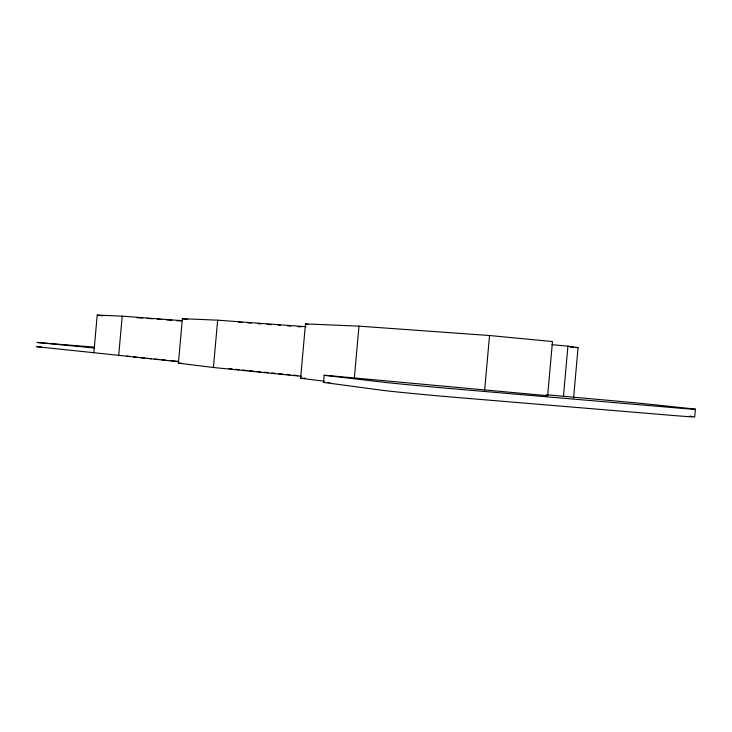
<?xml version="1.0" encoding="UTF-8"?>
<svg xmlns="http://www.w3.org/2000/svg" width="732" height="732" viewBox="0 0 732 732"><rect width="100%" height="100%" fill="white"/><g stroke="black" fill="none" stroke-linecap="round" stroke-linejoin="round"><path stroke-width="1.1" d="M178.526 361.7L93.852 352.705L97.219 315.08L122.207 316.142L182.195 320.68M118.666 355.77L122.207 316.142M301.666 376.349L213.424 367.491L178.398 363.154L182.369 318.685L217.642 320.177L306.095 326.719M213.424 367.491L217.642 320.177M324.349 381.216L300.614 378.279L305.464 323.892L358.973 326.152L489.534 335.521L552.477 341.551L547.655 395.719L324.743 375.242L324.166 375.296L323.535 382.388M354.398 377.511L358.973 326.152M484.657 390.312L489.534 335.521M563.448 396.47L567.922 346.19L552.001 344.671M573.568 398.126L578.06 347.59L567.922 346.19M695.4 409.243L694.723 416.883A53.427 0.695 5.2 0 1 667.913 415.044L454.993 397.32A54.69 0.769 5.2 0 1 382.47 390.339L326.38 382.79A50.535 0.576 5.1 0 1 324.111 382.287M300.614 378.279L305.18 378.197M178.398 363.154L181.673 363.264M136.921 317.734L142.575 318.054M570.265 347.169L573.614 347.352M575.837 347.471L578.06 347.59M41.459 346.995L36.6 346.684L93.852 352.705M238.614 322.226L242.018 322.483M247.7 322.904L251.103 323.151M257.911 323.663L261.315 323.91M266.988 324.331L271.526 324.669M278.343 325.182L280.612 325.347M287.42 325.85L290.824 326.106M297.64 326.609L301.044 326.865M147.095 318.393L152.741 318.823M157.261 319.17L161.772 319.509M166.292 319.857L171.938 320.287M176.458 320.625L180.978 320.973M94.346 347.151L36.984 342.448L94.272 348.002M547.298 394.822L612.602 400.724A51.652 0.467 5.2 0 1 656.055 404.915L687.934 408.319A53.427 0.494 5.2 0 1 668.609 407.248L455.734 389.003A54.69 0.54 5.1 0 1 383.202 382.177L324.166 375.296M140.169 357.628L144.68 358.076M146.94 358.305L151.442 358.744M154.827 359.083L159.338 359.531M161.589 359.751L166.1 360.199M169.485 360.528L178.498 361.425M235.548 369.349L238.952 369.687M242.347 370.026L246.876 370.483M249.136 370.712L253.675 371.161M257.069 371.499L260.464 371.847M263.859 372.185L268.388 372.634M271.792 372.981L275.186 373.32M278.581 373.659L283.11 374.116M286.514 374.455L289.909 374.793M293.303 375.132L297.833 375.589M126.682 356.063L130.049 356.475M133.425 356.887L136.793 357.298M228.878 368.553L232.2 368.965M97.219 315.08L102.718 315.858M182.369 318.685L187.767 319.582M305.464 323.892L308.584 324.642M546.173 394.722L547.655 395.719M328.028 382.497A50.535 0.576 5.1 0 1 329.711 382.607M689.837 416.151A53.427 0.695 5.2 0 1 692.719 416.517"/></g></svg>
